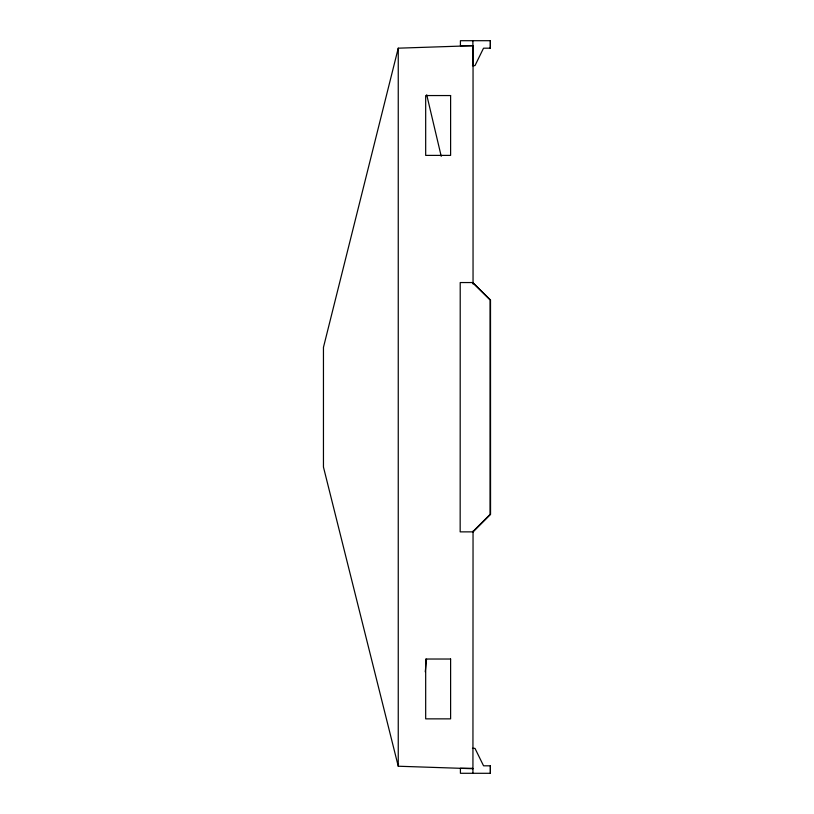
<?xml version="1.0" encoding="UTF-8"?>
<svg xmlns="http://www.w3.org/2000/svg" width="814" height="814" viewBox="0 0 814 814"><rect width="100%" height="100%" fill="white"/><g stroke="black" fill="none" stroke-linecap="round" stroke-linejoin="round"><path stroke-width="1.22" d="M398.504 763.705L398.25 766.228L473.046 768.721M425.254 671.835L426.536 659.208M398.25 48.179L323.453 347.375L323.453 467.043L398.25 766.228L398.25 48.179L473.046 45.686L473.046 284.005M472.629 531.868L490.079 514.417L490.13 300L472.68 282.55L460.215 282.55L460.164 531.868L473.097 531.868L490.547 514.417L490.506 300L472.619 282.55M490.384 40.7L490.343 48.189L490.384 40.7L460.419 40.71L460.419 45.696L472.456 45.696M490.384 48.179L483.516 48.199L474.979 65.639L472.456 65.649M472.456 748.351L474.979 748.361L483.567 765.811L490.384 765.821L490.384 773.3L460.419 773.29L460.419 768.304L472.507 768.314M490.384 765.821L490.384 773.3M426.709 94.8L441.239 156.329M472.893 65.649L472.893 40.71M473.046 531.104L472.934 773.3M450.61 95.553L425.681 95.553L425.681 155.393L450.61 155.393L450.61 95.553M450.61 659.025L425.681 659.025L425.681 718.864L450.61 718.864L450.61 659.025"/></g></svg>
